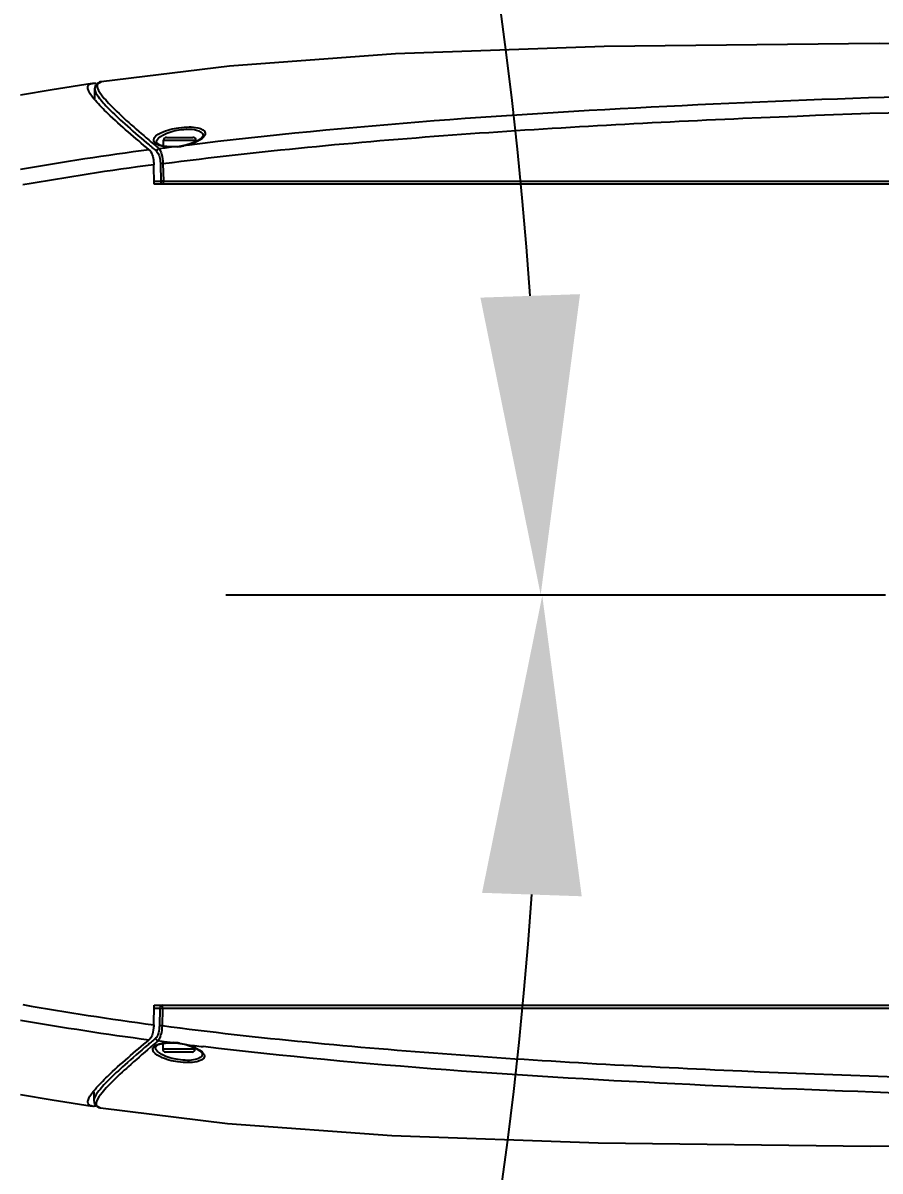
# Model space of a CAD drawing. Header units: millimetres. Extents: x 7426 to 8737, y 124 to 421.
# Drawn here: x 8515.97 to 8520.84, y 206.85 to 213.37 of the extents above; entities that cross this region are included whole.
import ezdxf

# ---------------------------------------------------------------- set-up
doc = ezdxf.new("R2010")
doc.units = ezdxf.units.MM
doc.linetypes.add('CENTER', pattern=[0.6, 0.375, -0.075, 0.075, -0.075])
for name, color, linetype in [('中心线', 7, 'Continuous'), ('外形图', 7, 'Continuous'), ('尺寸标注', 7, 'Continuous')]:
    doc.layers.add(name, color=color, linetype=linetype)
doc.styles.add('微软雅黑', font='msyh.ttc')
doc.dimstyles.new('尺寸标注_1_30比例', dxfattribs={"dimtxt": 2.1, "dimasz": 1.7, "dimexe": 0.5, "dimexo": 0.4, "dimgap": 0.5, "dimtad": 1, "dimdec": 1, "dimlfac": 30, "dimdsep": 46, "dimtxsty": '微软雅黑', "dimcen": 0.09, "dimadec": 0, "dimazin": 0, "dimtp": 0.01, "dimtm": 0.01, "dimtfac": 1, "dimtdec": 1, "dimtofl": 0, "dimtmove": 0, "dimatfit": 3, "dimfxl": 1, "dimtolj": 1, "dimarcsym": 0})

# ---------------------------------------------------------------- blocks, each defined once
blk = doc.blocks.new('*D1305')
at = {"layer": 'Defpoints', "color": 0}
for p in [(8485.0037, 232.4237), (8436.1924, 220.4238), (8494.6243, 210.1207), (8494.6243, 210.1207), (8553.9577, 210.1207)]:
    blk.add_point(p, dxfattribs=at)
at = {"layer": '尺寸标注', "color": 0, "lineweight": -2, "ltscale": 10}
blk.add_arc((8494.6243, 210.1207), 24.2895, 4.01089, 165.98911, dxfattribs=at)
at = {"layer": '尺寸标注', "color": 0}
for points in [[(8470.7803, 216.0602), (8471.3345, 215.9424), (8470.7038, 214.3385)], [(8518.5712, 211.8097), (8519.1375, 211.8295), (8518.9139, 210.1207)]]:
    blk.add_solid(points, dxfattribs=at)
at = {"layer": '尺寸标注', "color": 0, "insert": (8503.4089, 234.4644), "char_height": 2.1, "attachment_point": 5, "rotation": 340.15769, "style": '微软雅黑'}
blk.add_mtext('\\A1;+\\A1;170%%d', dxfattribs=at)
blk = doc.blocks.new('*D1306')
at = {"layer": 'Defpoints', "color": 0}
for p in [(8494.4443, 210.1157), (8494.4443, 210.1157), (8553.7776, 210.1157), (8436.0124, 199.8125), (8484.7488, 187.639)]:
    blk.add_point(p, dxfattribs=at)
at = {"layer": '尺寸标注', "color": 0, "lineweight": -2, "ltscale": 10}
blk.add_arc((8494.4443, 210.1157), 24.4786, 193.9799, 356.0201, dxfattribs=at)
at = {"layer": '尺寸标注', "color": 0}
for points in [[(8519.1471, 208.4068), (8518.5807, 208.4265), (8518.9229, 210.1157)], [(8470.9679, 204.2609), (8470.4136, 204.1432), (8470.3376, 205.865)]]:
    blk.add_solid(points, dxfattribs=at)
at = {"layer": '尺寸标注', "color": 0, "insert": (8501.6257, 188.3835), "char_height": 2.1, "attachment_point": 5, "rotation": 18.28607, "style": '微软雅黑'}
blk.add_mtext('\\A1;-\\A1;170%%d', dxfattribs=at)

msp = doc.modelspace()

# ---------------------------------------------------------------- linework, layer by layer
at = {"layer": '中心线', "linetype": 'CENTER', "ltscale": 50}
msp.add_line((8494.6243, 210.1207), (8553.9577, 210.1207), dxfattribs=at)
at = {"layer": '外形图', "linetype": 'Continuous'}
for p, q in [((8516.3841, 213.018), (8516.379, 212.9959)), ((8516.4169, 213.037), (8516.3841, 213.018)), ((8516.417, 213.037), (8516.4169, 213.037)), ((8516.3789, 212.9985), (8516.3789, 212.9389)), ((8516.3789, 212.9984), (8516.379, 212.9958)), ((8516.3941, 213.0055), (8516.3956, 213.0009)), ((8516.7298, 212.6909), (8516.7297, 212.6926)), ((8516.7713, 212.704), (8516.9547, 212.704)), ((8516.7713, 212.671), (8516.7713, 212.704)), ((8516.788, 212.7207), (8516.938, 212.7207)), ((8516.9213, 212.6833), (8516.9021, 212.6779)), ((8516.9575, 212.6974), (8516.9213, 212.6833)), ((8516.9547, 212.6963), (8516.9547, 212.704)), ((8516.9833, 212.7133), (8516.9575, 212.6974)), ((8516.7018, 212.6661), (8516.7045, 212.6639)), ((8516.7151, 212.6817), (8516.7177, 212.6795)), ((8516.7442, 212.6571), (8516.7791, 212.6616)), ((8516.7742, 212.6703), (8516.749, 212.6768)), ((8516.8069, 212.6673), (8516.7742, 212.6703)), ((8516.7791, 212.6616), (8516.8144, 212.6662)), ((8516.816, 212.6671), (8516.8069, 212.6673)), ((8516.8144, 212.6661), (8516.816, 212.6671)), ((8516.8239, 212.6672), (8516.816, 212.6671)), ((8516.9021, 212.6779), (8516.8946, 212.6761)), ((8516.9037, 212.6773), (8516.9021, 212.6779)), ((8516.7174, 212.454), (8516.715, 212.565)), ((8516.7525, 212.5708), (8516.7546, 212.4707)), ((8516.7675, 212.5716), (8516.7697, 212.4715)), ((8516.7546, 212.4707), (8516.7174, 212.4707)), ((8527.4166, 212.454), (8516.7174, 212.454)), ((8516.7583, 212.471), (8516.7546, 212.4707)), ((8516.7697, 212.4715), (8526.8668, 212.4715)), ((8516.715, 207.6764), (8516.7174, 207.7873)), ((8516.7174, 207.7873), (8526.8619, 207.7873)), ((8516.7174, 207.7707), (8516.7493, 207.7707)), ((8516.7493, 207.7707), (8516.7471, 207.6706)), ((8516.7493, 207.7707), (8516.7529, 207.7703)), ((8516.7529, 207.7703), (8516.7643, 207.7698)), ((8516.7643, 207.7698), (8516.7622, 207.6697)), ((8526.8614, 207.7698), (8516.7643, 207.7698)), ((8516.713, 207.5624), (8516.7126, 207.562)), ((8516.7243, 207.5488), (8516.7244, 207.55)), ((8516.7738, 207.5797), (8516.7389, 207.5843)), ((8516.7415, 207.5637), (8516.7659, 207.5705)), ((8516.7659, 207.5705), (8516.7985, 207.574)), ((8516.766, 207.5706), (8516.766, 207.5373)), ((8516.9493, 207.5373), (8516.766, 207.5373)), ((8516.8091, 207.5752), (8516.7738, 207.5797)), ((8516.7985, 207.574), (8516.8107, 207.5742)), ((8516.8091, 207.5752), (8516.8107, 207.5742)), ((8516.8107, 207.5742), (8516.8163, 207.5741)), ((8516.8871, 207.5657), (8516.8968, 207.5634)), ((8516.8984, 207.564), (8516.8968, 207.5634)), ((8516.8968, 207.5634), (8516.9133, 207.5589)), ((8516.9133, 207.5589), (8516.9499, 207.545)), ((8516.9493, 207.5452), (8516.9493, 207.5373)), ((8516.9499, 207.545), (8516.9766, 207.5291)), ((8516.9327, 207.5207), (8516.7827, 207.5207)), ((8515.9577, 207.2808), (8516.1375, 207.2501)), ((8516.3736, 207.2945), (8516.3736, 207.2428)), ((8516.1375, 207.2501), (8516.3651, 207.2137)), ((8516.3737, 207.2456), (8516.3736, 207.2429)), ((8516.3737, 207.2455), (8516.3788, 207.2233)), ((8516.3788, 207.2233), (8516.4116, 207.2043)), ((8516.4115, 207.2043), (8516.4117, 207.2043))]:
    msp.add_line(p, q, dxfattribs=at)
for points in [[(8525.6297, 213.1819), (8524.4349, 213.2181), (8522.8351, 213.25), (8520.8374, 213.255), (8519.2741, 213.2364), (8518.0889, 213.1953), (8517.1451, 213.1259), (8516.4171, 213.037)], [(8516.3651, 213.0277), (8516.1375, 212.9913), (8515.9577, 212.9605)], [(8516.749, 212.6768), (8516.7341, 212.685), (8516.7298, 212.6909)], [(8516.9963, 212.7315), (8516.9954, 212.7274), (8516.9833, 212.7133)], [(8516.8946, 212.6761), (8516.8591, 212.6696), (8516.8239, 212.6672)], [(8516.7244, 207.55), (8516.7279, 207.5555), (8516.7415, 207.5637)], [(8516.8163, 207.5741), (8516.8515, 207.572), (8516.8871, 207.5657)], [(8516.9766, 207.5291), (8516.9897, 207.5146), (8516.991, 207.5099)], [(8516.4118, 207.2043), (8517.1339, 207.116), (8518.0686, 207.0468), (8519.24, 207.0055), (8520.7877, 206.9866), (8522.7999, 206.991), (8524.4179, 207.023), (8525.6243, 207.0594)]]:
    msp.add_lwpolyline(points, dxfattribs=at)
at = {"layer": '外形图'}
msp.add_arc((8494.6243, 210.1207), 59.3333, 190, 44.357129, dxfattribs=at)
at = {"layer": '外形图', "linetype": 'Continuous'}
for centre, radius, start, end in [((8523.5982, 220.8263), 10.684, 229.60562, 229.79793), ((8516.788, 212.704), 0.0167, 90, 180), ((8516.938, 212.704), 0.0167, 0, 90), ((8516.8614, 212.9037), 0.229, 294.06309, 295.0938), ((8516.8716, 212.8822), 0.2053, 295.06217, 297.81951), ((8518.947, 195.5119), 17.2863, 97.50505, 99.95826), ((8524.894, 222.3599), 12.6918, 229.81457, 229.97001), ((8525.1045, 222.5648), 12.9637, 229.68817, 229.8417), ((8516.8256, 212.9348), 0.2687, 275.61338, 279.25602), ((8516.8197, 212.9697), 0.304, 279.3042, 282.55547), ((8518.9514, 195.6185), 17.0934, 97.51774, 100.03872), ((8518.9514, 224.6227), 17.0933, 259.96127, 262.48226), ((8518.947, 224.7292), 17.2861, 260.04173, 262.49497), ((8524.9318, 197.8301), 12.7588, 130.02987, 130.18107), ((8516.5975, 207.66), 0.1629, 343.78994, 345.92007), ((8523.8867, 199.0678), 11.1389, 130.18154, 130.31905), ((8525.1184, 197.6537), 12.9935, 130.15839, 130.30771), ((8516.7827, 207.5373), 0.0167, 180, 270), ((8516.8081, 207.2737), 0.3015, 89.8209, 93.80236), ((8516.819, 207.2893), 0.2859, 84.81505, 88.28302), ((8516.8204, 207.3073), 0.2679, 81.10745, 84.75924), ((8519.8058, 231.1472), 23.7618, 262.97178, 263.20872), ((8516.9327, 207.5373), 0.0167, 270, 0), ((8516.8571, 207.3398), 0.2267, 64.79657, 65.75198)]:
    msp.add_arc(centre, radius, start, end, dxfattribs=at)
for points, knots in [([(8516.3402, 213.0048), (8516.3402, 213.0103), (8516.3454, 213.0233), (8516.3584, 213.0266), (8516.3651, 213.0277)], [0, 0, 0, 0, 0.449061, 1, 1, 1, 1]), ([(8516.4104, 213.0356), (8516.4044, 213.0339), (8516.3917, 213.0264), (8516.3926, 213.0118), (8516.3941, 213.0055)], [0, 0, 0, 0, 0.490404, 1, 1, 1, 1]), ([(8516.4169, 213.037), (8516.4158, 213.0368), (8516.4136, 213.0364), (8516.4114, 213.0359), (8516.4104, 213.0356)], [0, 0, 0, 0, 0.516368, 1, 1, 1, 1]), ([(8516.6892, 212.6501), (8516.6093, 212.7172), (8516.503, 212.8063), (8516.3906, 212.9192), (8516.3553, 212.9633), (8516.3461, 212.9829)], [0, 0, 0, 0, 0.652394, 0.864456, 1, 1, 1, 1]), ([(8516.379, 212.9959), (8516.3805, 212.9794), (8516.4074, 212.9391), (8516.4655, 212.8752), (8516.5589, 212.7886), (8516.6325, 212.7251), (8516.6744, 212.6893)], [0, 0, 0, 0, 0.11523, 0.318917, 0.614507, 1, 1, 1, 1]), ([(8516.3956, 213.0009), (8516.4019, 212.9825), (8516.4334, 212.9406), (8516.5376, 212.8321), (8516.6388, 212.7465), (8516.7151, 212.6817)], [0, 0, 0, 0, 0.12866, 0.338101, 1, 1, 1, 1]), ([(8516.9037, 212.6773), (8517.8379, 212.7925), (8519.7182, 212.921), (8521.5998, 212.9762), (8522.5409, 212.9912)], [0, 0, 0, 0, 0.50002, 1, 1, 1, 1]), ([(8516.7675, 212.5716), (8517.3138, 212.6431), (8518.4118, 212.7449), (8520.6123, 212.8651), (8522.2651, 212.9018), (8523.3667, 212.9102)], [0, 0, 0, 0, 0.250024, 0.500079, 1, 1, 1, 1]), ([(8516.7146, 212.7047), (8516.7146, 212.724), (8516.7743, 212.7597), (8516.8402, 212.7753), (8516.9145, 212.7807), (8516.9633, 212.7786), (8517.0081, 212.7613), (8517.0081, 212.7437)], [0, 0, 0, 0, 0.178052, 0.506959, 0.68599, 0.837715, 1, 1, 1, 1]), ([(8516.7297, 212.6923), (8516.7297, 212.7106), (8516.7815, 212.7466), (8516.8433, 212.7627), (8516.9109, 212.7681), (8516.9566, 212.7663), (8516.9963, 212.7478), (8516.9963, 212.7313)], [0, 0, 0, 0, 0.182647, 0.507717, 0.684789, 0.834967, 1, 1, 1, 1]), ([(8516.75, 212.6742), (8516.7447, 212.6758), (8516.7301, 212.6808), (8516.7146, 212.6941), (8516.7146, 212.7047)], [0, 0, 0, 0, 0.34216, 1, 1, 1, 1]), ([(8517.0081, 212.7437), (8517.0081, 212.7401), (8517.0018, 212.7199), (8516.9822, 212.7084), (8516.9674, 212.7007)], [0, 0, 0, 0, 0.179012, 1, 1, 1, 1]), ([(8516.6892, 212.6501), (8516.6932, 212.6468), (8516.7109, 212.6216), (8516.7145, 212.5898), (8516.715, 212.565)], [0, 0, 0, 0, 0.173817, 1, 1, 1, 1]), ([(8516.7308, 212.6417), (8516.7342, 212.6389), (8516.749, 212.6179), (8516.752, 212.5915), (8516.7525, 212.5708)], [0, 0, 0, 0, 0.174496, 1, 1, 1, 1]), ([(8516.7442, 212.6571), (8516.7526, 212.6486), (8516.7629, 212.6188), (8516.7668, 212.5896), (8516.7675, 212.5716)], [0, 0, 0, 0, 0.399586, 1, 1, 1, 1]), ([(8516.7546, 212.4707), (8516.7546, 212.4667), (8516.7545, 212.4582), (8516.7646, 212.4563), (8516.7669, 212.4583)], [0, 0, 0, 0, 0.560786, 1, 1, 1, 1]), ([(8516.7697, 212.4715), (8516.7676, 212.4716), (8516.7638, 212.4715), (8516.76, 212.4712), (8516.7583, 212.471)], [0, 0, 0, 0, 0.529704, 1, 1, 1, 1]), ([(8516.77, 212.454), (8516.7689, 212.454), (8516.7711, 212.4614), (8516.7697, 212.4643), (8516.7698, 212.4677)], [0, 0, 0, 0, 0.259464, 1, 1, 1, 1]), ([(8516.7647, 207.7873), (8516.761, 207.7873), (8516.7526, 207.7865), (8516.7512, 207.7767), (8516.7532, 207.774)], [0, 0, 0, 0, 0.525448, 1, 1, 1, 1]), ([(8516.7643, 207.7698), (8516.7643, 207.7738), (8516.7644, 207.7762), (8516.7644, 207.7864), (8516.7646, 207.7835), (8516.7646, 207.7828)], [0, 0, 0, 0, 0.697213, 0.880275, 1, 1, 1, 1]), ([(8516.715, 207.6764), (8516.7148, 207.6668), (8516.7121, 207.6377), (8516.7048, 207.6043), (8516.6892, 207.5912)], [0, 0, 0, 0, 0.317559, 1, 1, 1, 1]), ([(8516.7471, 207.6706), (8516.7468, 207.6572), (8516.7449, 207.6399), (8516.7397, 207.6235), (8516.7384, 207.62)], [0, 0, 0, 0, 0.779604, 1, 1, 1, 1]), ([(8523.3613, 207.3312), (8522.2597, 207.3395), (8520.6069, 207.3763), (8518.4065, 207.4964), (8517.3085, 207.5982), (8516.7622, 207.6697)], [0, 0, 0, 0, 0.499921, 0.749976, 1, 1, 1, 1]), ([(8516.7341, 207.6107), (8516.7329, 207.6085), (8516.7303, 207.6045), (8516.7271, 207.601), (8516.7255, 207.5997)], [0, 0, 0, 0, 0.542033, 1, 1, 1, 1]), ([(8516.7384, 207.62), (8516.7377, 207.6184), (8516.7364, 207.6152), (8516.7349, 207.6121), (8516.7341, 207.6107)], [0, 0, 0, 0, 0.519505, 1, 1, 1, 1]), ([(8516.7539, 207.6146), (8516.7529, 207.6112), (8516.7494, 207.6005), (8516.7444, 207.5898), (8516.7389, 207.5842)], [0, 0, 0, 0, 0.306859, 1, 1, 1, 1]), ([(8516.3452, 207.2564), (8516.3538, 207.276), (8516.3888, 207.3201), (8516.5015, 207.4338), (8516.6086, 207.5235), (8516.6892, 207.5912)], [0, 0, 0, 0, 0.133409, 0.344691, 1, 1, 1, 1]), ([(8516.6793, 207.5607), (8516.6359, 207.5238), (8516.5599, 207.4583), (8516.4632, 207.3692), (8516.4032, 207.3036), (8516.3752, 207.2623), (8516.3737, 207.2455)], [0, 0, 0, 0, 0.386052, 0.681948, 0.885498, 1, 1, 1, 1]), ([(8516.7126, 207.562), (8516.6694, 207.5254), (8516.5929, 207.4596), (8516.4943, 207.3699), (8516.4283, 207.301), (8516.3965, 207.2588), (8516.3902, 207.2403)], [0, 0, 0, 0, 0.371015, 0.662402, 0.871718, 1, 1, 1, 1]), ([(8516.7092, 207.5366), (8516.7092, 207.5398), (8516.7141, 207.5566), (8516.733, 207.5637), (8516.746, 207.5676)], [0, 0, 0, 0, 0.187852, 1, 1, 1, 1]), ([(8517.0028, 207.4976), (8517.0028, 207.48), (8516.9579, 207.4627), (8516.9091, 207.4606), (8516.8347, 207.4661), (8516.7688, 207.4816), (8516.7092, 207.5173), (8516.7092, 207.5366)], [0, 0, 0, 0, 0.162574, 0.314423, 0.493505, 0.822277, 1, 1, 1, 1]), ([(8516.991, 207.5101), (8516.991, 207.4935), (8516.9512, 207.475), (8516.9054, 207.4732), (8516.8379, 207.4787), (8516.776, 207.4947), (8516.7243, 207.5308), (8516.7243, 207.5491)], [0, 0, 0, 0, 0.165315, 0.315614, 0.492735, 0.817673, 1, 1, 1, 1]), ([(8516.9536, 207.5449), (8516.9557, 207.5439), (8516.9599, 207.5419), (8516.964, 207.5397), (8516.9659, 207.5386)], [0, 0, 0, 0, 0.511236, 1, 1, 1, 1]), ([(8516.9659, 207.5386), (8516.9714, 207.5355), (8516.9866, 207.526), (8517.0028, 207.5101), (8517.0028, 207.4976)], [0, 0, 0, 0, 0.333943, 1, 1, 1, 1]), ([(8522.5355, 207.2501), (8521.6108, 207.2648), (8519.7619, 207.3187), (8517.9144, 207.4428), (8516.9959, 207.5522)], [0, 0, 0, 0, 0.499975, 1, 1, 1, 1]), ([(8516.3902, 207.2403), (8516.3879, 207.2337), (8516.3847, 207.2194), (8516.3958, 207.2092), (8516.4013, 207.207)], [0, 0, 0, 0, 0.542235, 1, 1, 1, 1]), ([(8516.4013, 207.207), (8516.4029, 207.2064), (8516.4063, 207.2053), (8516.4098, 207.2046), (8516.4116, 207.2043)], [0, 0, 0, 0, 0.47298, 1, 1, 1, 1])]:
    msp.add_open_spline(points, degree=3, knots=knots, dxfattribs=at)
for points in [[(8516.3651, 213.0277), (8516.3729, 213.0288), (8516.3808, 213.0287), (8516.3887, 213.0281)], [(8516.3461, 212.9829), (8516.3429, 212.9898), (8516.3402, 212.9972), (8516.3402, 213.0048)], [(8516.9352, 212.6867), (8516.9249, 212.6831), (8516.9143, 212.68), (8516.9037, 212.6773)], [(8516.9548, 212.6945), (8516.9484, 212.6917), (8516.9418, 212.6891), (8516.9352, 212.6867)], [(8516.7442, 212.6571), (8516.7376, 212.6554), (8516.7316, 212.6484), (8516.7308, 212.6417)], [(8516.7707, 212.6694), (8516.7637, 212.6705), (8516.7568, 212.6721), (8516.75, 212.6742)], [(8516.8144, 212.6661), (8516.7998, 212.6661), (8516.7851, 212.667), (8516.7707, 212.6694)], [(8516.8519, 212.6674), (8516.8394, 212.6662), (8516.8269, 212.6659), (8516.8144, 212.6661)], [(8516.9037, 212.6773), (8516.8977, 212.6757), (8516.8918, 212.6742), (8516.8858, 212.6729)], [(8516.7675, 212.5716), (8516.7625, 212.5715), (8516.7574, 212.5715), (8516.7525, 212.5708)], [(8516.7622, 207.6697), (8516.7571, 207.6698), (8516.7521, 207.6698), (8516.7471, 207.6706)], [(8516.7622, 207.6697), (8516.7615, 207.6531), (8516.7595, 207.6365), (8516.7555, 207.6204)], [(8516.7389, 207.5842), (8516.7323, 207.5859), (8516.7263, 207.5929), (8516.7255, 207.5997)], [(8516.746, 207.5676), (8516.7525, 207.5695), (8516.7592, 207.5709), (8516.7659, 207.572)], [(8516.7659, 207.572), (8516.7733, 207.5732), (8516.7807, 207.574), (8516.7881, 207.5745)], [(8516.8091, 207.5752), (8516.8152, 207.5753), (8516.8214, 207.5753), (8516.8276, 207.5751)], [(8516.8618, 207.572), (8516.8741, 207.57), (8516.8863, 207.5672), (8516.8984, 207.564)], [(8516.8984, 207.564), (8516.9161, 207.5596), (8516.9336, 207.554), (8516.9502, 207.5465)], [(8516.3402, 207.2365), (8516.3402, 207.2433), (8516.3425, 207.2501), (8516.3452, 207.2564)], [(8516.3458, 207.222), (8516.3421, 207.2257), (8516.3402, 207.2313), (8516.3402, 207.2365)], [(8516.3651, 207.2137), (8516.3582, 207.2147), (8516.3507, 207.217), (8516.3458, 207.222)], [(8516.3847, 207.2129), (8516.3781, 207.2126), (8516.3715, 207.2127), (8516.3651, 207.2137)]]:
    msp.add_open_spline(points, degree=3, dxfattribs=at)

# ---------------------------------------------------------------- dimensions: what is measured, and where the dimension line sits
at = {"layer": '尺寸标注', "ltscale": 10}
for base, line1, line2, text, picture, middle in [((8485.0037, 232.4237), ((8494.6243, 210.1207), (8553.9577, 210.1207)), ((8494.6243, 210.1207), (8436.1924, 220.4238)), '\\A1;+<>', '*D1305', (8502.869, 232.9681)), ((8484.7488, 187.639), ((8494.4443, 210.1157), (8553.7776, 210.1157)), ((8494.4443, 210.1157), (8436.0124, 199.8125)), '\\A1;-<>', '*D1306', (8502.1248, 186.8732))]:
    dim = msp.add_angular_dim_2l(base=base, line1=line1, line2=line2, text=text, dimstyle='尺寸标注_1_30比例', dxfattribs=at)
    dim.commit()
    dim.dimension.update_dxf_attribs({"geometry": picture, "text_midpoint": middle, "dimtype": 162})

doc.saveas('drawing.dxf')
